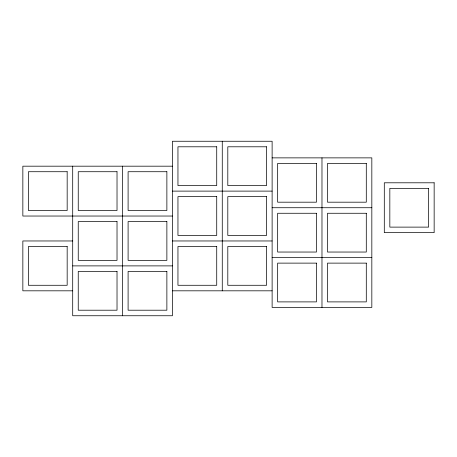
<?xml version="1.0" encoding="UTF-8"?>
<svg xmlns="http://www.w3.org/2000/svg" width="457" height="457" viewBox="0 0 457 457"><rect width="100%" height="100%" fill="white"/><g stroke="black" fill="none" stroke-linecap="round" stroke-linejoin="round"><path stroke-width="0.69" d="M272.121 157.871L371.832 157.871L371.832 307.435L272.121 307.435L272.121 141.253L172.415 141.253L172.415 315.747L72.703 315.747L72.703 166.182M172.415 166.182L22.85 166.182L22.85 216.035L172.415 216.035M172.415 191.112L272.121 191.112M272.121 207.729L371.832 207.729M72.703 240.965L22.85 240.965L22.85 290.818L72.703 290.818M172.415 240.965L272.121 240.965M272.121 257.582L371.832 257.582M72.703 265.888L172.415 265.888M172.415 290.818L272.121 290.818M321.979 157.871L321.979 307.435M222.268 141.253L222.268 290.818M122.562 166.182L122.562 315.747M216.727 146.794L177.956 146.794L177.956 185.571L216.727 185.571L216.727 146.794M266.585 146.794L227.809 146.794L227.809 185.571L266.585 185.571L266.585 146.794M316.438 163.412L277.662 163.412L277.662 202.188L316.438 202.188L316.438 163.412M366.291 163.412L327.515 163.412L327.515 202.188L366.291 202.188L366.291 163.412M67.168 171.723L28.391 171.723L28.391 210.494L67.168 210.494L67.168 171.723M117.021 171.723L78.244 171.723L78.244 210.494L117.021 210.494L117.021 171.723M166.874 171.723L128.097 171.723L128.097 210.494L166.874 210.494L166.874 171.723M434.15 182.8L384.297 182.8L384.297 232.653L434.15 232.653L434.15 182.8M428.609 188.341L389.832 188.341L389.832 227.118L428.609 227.118L428.609 188.341M216.727 196.647L177.956 196.647L177.956 235.424L216.727 235.424L216.727 196.647M266.585 196.647L227.809 196.647L227.809 235.424L266.585 235.424L266.585 196.647M316.438 213.265L277.662 213.265L277.662 252.041L316.438 252.041L316.438 213.265M366.291 213.265L327.515 213.265L327.515 252.041L366.291 252.041L366.291 213.265M117.021 221.576L78.244 221.576L78.244 260.353L117.021 260.353L117.021 221.576M166.874 221.576L128.097 221.576L128.097 260.353L166.874 260.353L166.874 221.576M67.168 246.506L28.391 246.506L28.391 285.277L67.168 285.277L67.168 246.506M216.727 246.506L177.956 246.506L177.956 285.277L216.727 285.277L216.727 246.506M266.585 246.506L227.809 246.506L227.809 285.277L266.585 285.277L266.585 246.506M316.438 263.123L277.662 263.123L277.662 301.894L316.438 301.894L316.438 263.123M366.291 263.123L327.515 263.123L327.515 301.894L366.291 301.894L366.291 263.123M117.021 271.429L78.244 271.429L78.244 310.206L117.021 310.206L117.021 271.429M166.874 271.429L128.097 271.429L128.097 310.206L166.874 310.206L166.874 271.429"/></g></svg>
